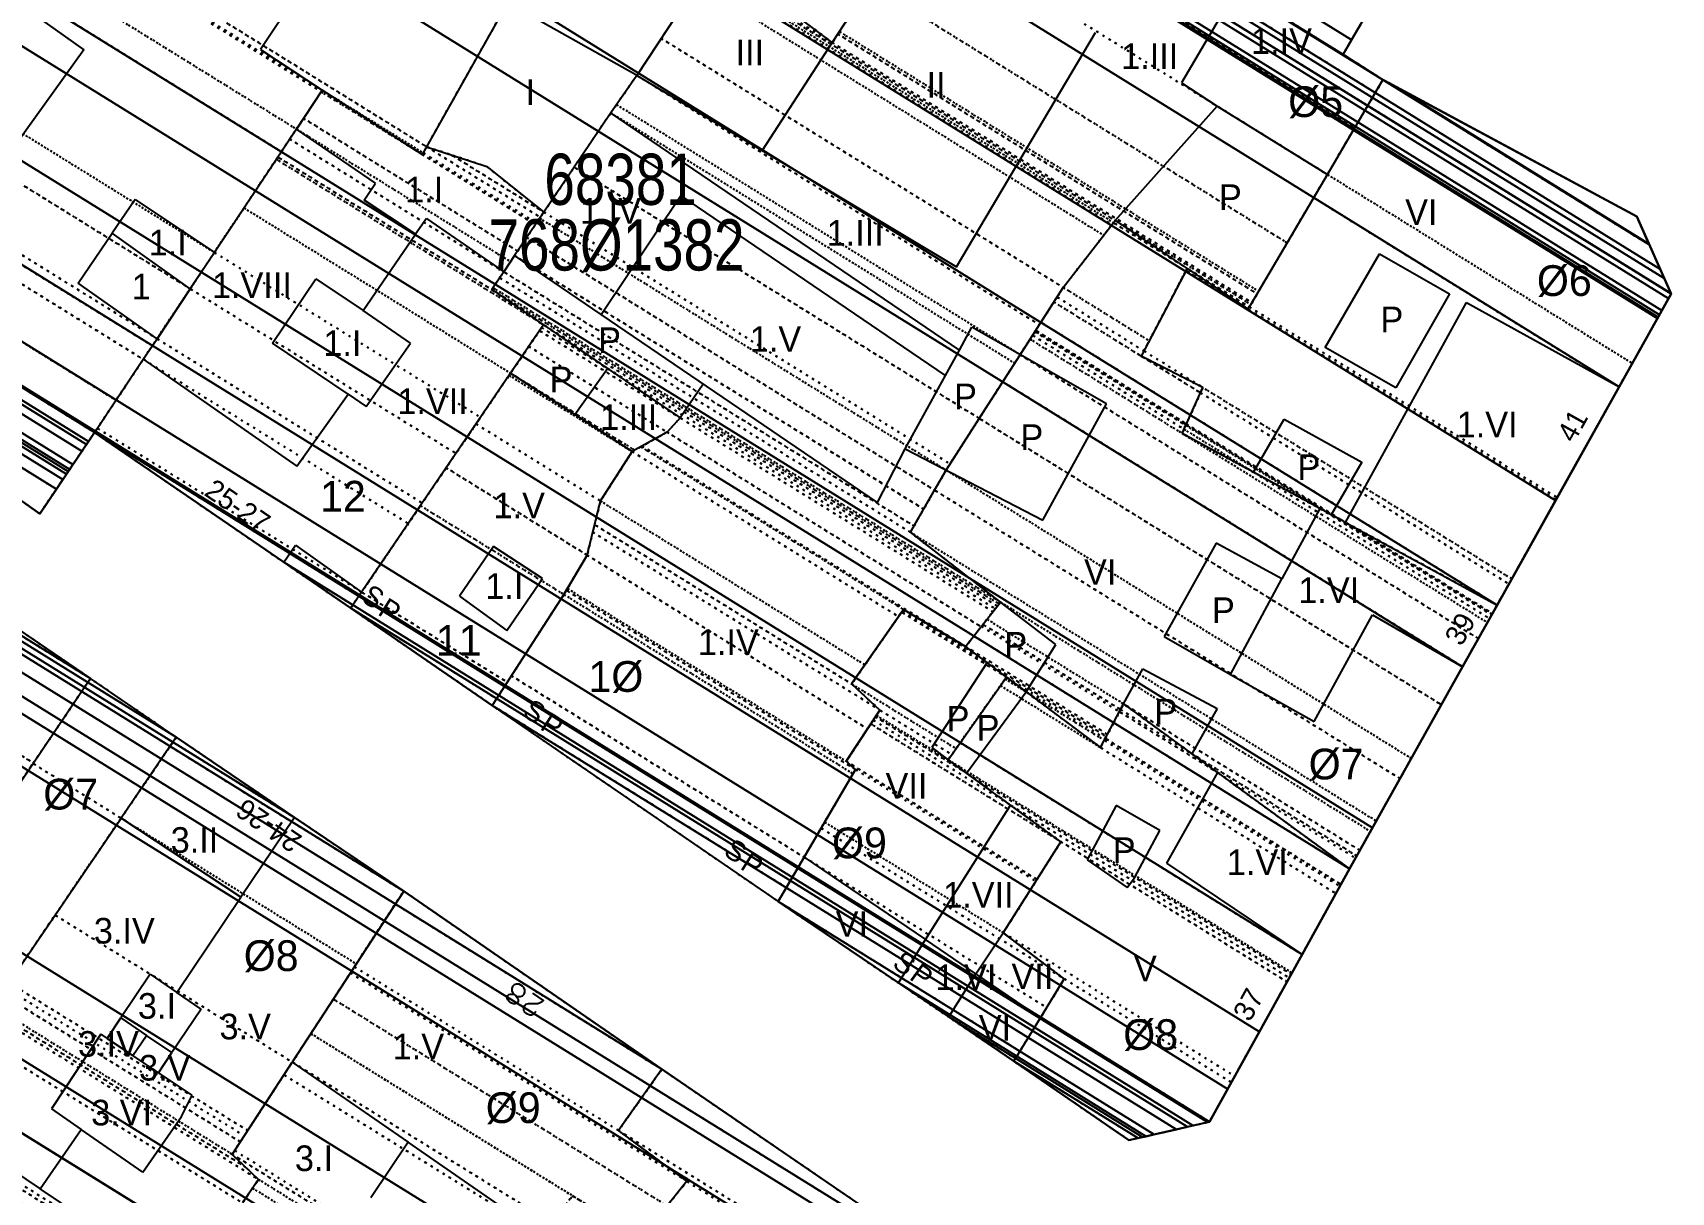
# Model space of a CAD drawing. Extents: x 676297 to 676945, y 613531 to 614154.
# Drawn here: x 676779.7 to 676859.6, y 613777.3 to 613833.9 of the extents above; entities that cross this region are included whole.
import ezdxf
from ezdxf.enums import TextEntityAlignment as Align

# ---------------------------------------------------------------- set-up
doc = ezdxf.new("R2010")
doc.units = 0
doc.header["$MEASUREMENT"] = 0
doc.linetypes.add('DOT', pattern=[0.25, 0, -0.25])
doc.layers.get('0').update_dxf_attribs({"linetype": 'CONTINUOUS'})
for name, color, linetype in [('10', 7, 'CONTINUOUS'), ('11', 7, 'CONTINUOUS'), ('12', 7, 'CONTINUOUS'), ('13', 7, 'CONTINUOUS'), ('22', 7, 'CONTINUOUS'), ('25', 7, 'CONTINUOUS'), ('26', 7, 'CONTINUOUS'), ('27', 7, 'CONTINUOUS'), ('62', 7, 'CONTINUOUS')]:
    doc.layers.add(name, color=color, linetype=linetype)
doc.styles.get("Standard").update_dxf_attribs({"font": 'txt', "height": 0.2})

msp = doc.modelspace()

# ---------------------------------------------------------------- linework, layer by layer
at = {"color": 7, "linetype": 'CONTINUOUS'}
for p, q in [((676857.944, 613824.9), (676845.56, 613831.58)), ((676857.944, 613824.9), (676845.56, 613831.58)), ((676859.626, 613821.138), (676857.944, 613824.9)), ((676859.626, 613821.138), (676857.944, 613824.9)), ((676760.732, 613824.069), (676780.027, 613810.398)), ((676760.732, 613824.069), (676780.027, 613810.398)), ((676857.081, 613816.584), (676859.626, 613821.138)), ((676857.081, 613816.584), (676859.626, 613821.138)), ((676851.131, 613805.941), (676857.081, 613816.584)), ((676851.131, 613805.941), (676857.081, 613816.584)), ((676780.027, 613810.398), (676782.706, 613814.362)), ((676780.027, 613810.398), (676782.706, 613814.362)), ((676782.706, 613814.362), (676791.938, 613808.026)), ((676782.706, 613814.362), (676791.938, 613808.026)), ((676791.938, 613808.026), (676795.2, 613805.788)), ((676791.938, 613808.026), (676795.2, 613805.788)), ((676795.2, 613805.788), (676802.109, 613801.041)), ((676795.2, 613805.788), (676802.109, 613801.041)), ((676849.449, 613802.931), (676851.131, 613805.941)), ((676849.449, 613802.931), (676851.131, 613805.941)), ((676843.933, 613793.064), (676849.449, 613802.931)), ((676843.933, 613793.064), (676849.449, 613802.931)), ((676841.618, 613788.879), (676843.933, 613793.064)), ((676841.618, 613788.879), (676843.933, 613793.064)), ((676816.049, 613791.477), (676821.92, 613787.497)), ((676816.049, 613791.477), (676821.92, 613787.497)), ((676837.101, 613780.716), (676841.618, 613788.879)), ((676837.101, 613780.716), (676841.618, 613788.879)), ((676821.92, 613787.497), (676824.375, 613785.833)), ((676821.92, 613787.497), (676824.375, 613785.833)), ((676824.375, 613785.833), (676827.554, 613783.678)), ((676824.375, 613785.833), (676827.554, 613783.678)), ((676827.554, 613783.678), (676833.171, 613779.815)), ((676827.554, 613783.678), (676833.171, 613779.815)), ((676833.171, 613779.815), (676837.101, 613780.716)), ((676833.171, 613779.815), (676837.101, 613780.716))]:
    msp.add_line(p, q, dxfattribs=at)
at = {"layer": '10', "color": 215, "linetype": 'CONTINUOUS'}
for p, q in [((676843.619, 613832.818), (676844.847, 613834.91)), ((676845.563, 613831.578), (676843.619, 613832.818)), ((676845.56, 613831.58), (676857.944, 613824.9)), ((676857.944, 613824.9), (676859.626, 613821.138)), ((676780.027, 613810.398), (676760.732, 613824.069)), ((676859.626, 613821.138), (676857.081, 613816.584)), ((676857.081, 613816.584), (676851.131, 613805.941)), ((676782.706, 613814.362), (676780.027, 613810.398)), ((676791.938, 613808.026), (676782.706, 613814.362)), ((676795.2, 613805.788), (676791.938, 613808.026)), ((676777.453, 613805.803), (676782.506, 613802.35)), ((676802.109, 613801.041), (676795.2, 613805.788)), ((676851.131, 613805.941), (676849.449, 613802.931)), ((676851.131, 613805.941), (676849.449, 613802.931)), ((676849.449, 613802.931), (676843.933, 613793.064)), ((676786.691, 613799.491), (676782.506, 613802.35)), ((676802.109, 613801.041), (676816.049, 613791.477)), ((676786.691, 613799.491), (676792.461, 613795.564)), ((676792.461, 613795.564), (676797.786, 613791.976)), ((676843.933, 613793.064), (676841.618, 613788.879)), ((676797.786, 613791.976), (676810.378, 613783.281)), ((676816.049, 613791.477), (676821.92, 613787.497)), ((676821.92, 613787.497), (676816.049, 613791.477)), ((676841.618, 613788.879), (676837.101, 613780.716)), ((676821.92, 613787.497), (676824.375, 613785.833)), ((676824.375, 613785.833), (676821.92, 613787.497)), ((676824.375, 613785.833), (676827.554, 613783.678)), ((676827.554, 613783.678), (676824.375, 613785.833)), ((676833.171, 613779.815), (676827.554, 613783.678)), ((676833.171, 613779.815), (676827.554, 613783.678)), ((676810.378, 613783.281), (676828.398, 613770.953)), ((676837.101, 613780.716), (676833.171, 613779.815))]:
    msp.add_line(p, q, dxfattribs=at)
at = {"layer": '11', "color": 215, "linetype": 'CONTINUOUS'}
for p, q in [((676812.117, 613836.278), (676809.161, 613831.796)), ((676818.698, 613833.392), (676814.289, 613836.717)), ((676820.542, 613836.232), (676818.698, 613833.392)), ((676802.853, 613835.328), (676798.905, 613828.309)), ((676809.161, 613831.796), (676807.887, 613829.966)), ((676842.849, 613826.961), (676845.56, 613831.58)), ((676793.813, 613831.068), (676792.553, 613829.173)), ((676798.695, 613827.936), (676793.813, 613831.068)), ((676807.887, 613829.966), (676804.622, 613825.119)), ((676792.553, 613829.173), (676788.551, 613823.153)), ((676798.905, 613828.309), (676798.695, 613827.936)), ((676798.905, 613828.309), (676801.839, 613827.343)), ((676801.839, 613827.343), (676804.622, 613825.119)), ((676838.989, 613820.386), (676842.849, 613826.961)), ((676804.622, 613825.119), (676803.197, 613822.997)), ((676829.962, 613821.441), (676832.502, 613824.715)), ((676832.502, 613824.715), (676836.008, 613822.376)), ((676788.551, 613823.153), (676787.37, 613821.376)), ((676803.198, 613822.996), (676802.667, 613822.206)), ((676802.667, 613822.206), (676802.084, 613821.337)), ((676836.008, 613822.376), (676833.769, 613818.092)), ((676836.008, 613822.376), (676838.989, 613820.386)), ((676787.37, 613821.376), (676785.752, 613818.943)), ((676802.084, 613821.337), (676804.607, 613819.618)), ((676827.859, 613818.16), (676829.962, 613821.441)), ((676804.607, 613819.618), (676803.001, 613817.257)), ((676804.607, 613819.618), (676807.729, 613817.491)), ((676785.082, 613817.935), (676785.752, 613818.943)), ((676782.706, 613814.362), (676785.082, 613817.935)), ((676825.866, 613815.052), (676827.859, 613818.16)), ((676836.782, 613816.557), (676833.769, 613818.092)), ((676803.001, 613817.257), (676795.736, 613806.577)), ((676807.729, 613817.491), (676811.28, 613815.072)), ((676835.762, 613814.321), (676836.782, 613816.557)), ((676811.28, 613815.072), (676810.635, 613814.38)), ((676824.248, 613812.528), (676825.866, 613815.052)), ((676810.635, 613814.38), (676808.934, 613813.429)), ((676839.25, 613812.42), (676835.762, 613814.321)), ((676807.388, 613811.02), (676808.934, 613813.429)), ((676823.686, 613811.549), (676824.248, 613812.528)), ((676842.479, 613810.659), (676839.25, 613812.42)), ((676822.504, 613809.492), (676823.686, 613811.549)), ((676806.734, 613808.377), (676807.388, 613811.02)), ((676843.042, 613810.352), (676842.479, 613810.659)), ((676843.739, 613809.972), (676843.042, 613810.352)), ((676843.739, 613809.972), (676851.131, 613805.941)), ((676826.897, 613806.088), (676822.504, 613809.492)), ((676805.602, 613806.453), (676806.734, 613808.377)), ((676806.734, 613808.377), (676805.602, 613806.453)), ((676795.736, 613806.577), (676795.2, 613805.788)), ((676805.602, 613806.453), (676802.109, 613801.041)), ((676825.203, 613803.915), (676826.897, 613806.088)), ((676822.168, 613805.725), (676819.641, 613802.088)), ((676819.641, 613802.088), (676822.168, 613805.725)), ((676825.203, 613803.915), (676822.168, 613805.725)), ((676822.168, 613805.725), (676825.203, 613803.915)), ((676826.246, 613803.133), (676825.203, 613803.915)), ((676826.246, 613803.133), (676825.203, 613803.915)), ((676827.195, 613802.422), (676826.246, 613803.133)), ((676782.506, 613802.35), (676774.086, 613789.909)), ((676819.641, 613802.088), (676821.019, 613800.815)), ((676821.019, 613800.815), (676819.641, 613802.088)), ((676824.348, 613798.389), (676827.195, 613802.422)), ((676824.348, 613798.389), (676827.195, 613802.422)), ((676828.156, 613801.701), (676827.195, 613802.422)), ((676827.195, 613802.422), (676828.156, 613801.701)), ((676828.156, 613801.701), (676831.78, 613798.983)), ((676831.78, 613798.983), (676832.91, 613801.111)), ((676832.91, 613801.111), (676836.242, 613798.678)), ((676821.019, 613800.815), (676819.379, 613798.312)), ((676819.379, 613798.312), (676821.019, 613800.815)), ((676786.691, 613799.491), (676784, 613795.538)), ((676836.242, 613798.678), (676837.494, 613797.764)), ((676819.832, 613797.912), (676817.318, 613793.636)), ((676817.318, 613793.636), (676819.832, 613797.912)), ((676819.379, 613798.312), (676819.832, 613797.912)), ((676819.832, 613797.912), (676819.379, 613798.312)), ((676825.239, 613797.741), (676824.348, 613798.389)), ((676825.239, 613797.741), (676824.348, 613798.389)), ((676837.494, 613797.764), (676843.933, 613793.064)), ((676827.396, 613796.173), (676825.239, 613797.741)), ((676827.396, 613796.173), (676825.239, 613797.741)), ((676829.85, 613794.389), (676827.396, 613796.173)), ((676829.85, 613794.389), (676827.396, 613796.173)), ((676778.163, 613786.965), (676784, 613795.538)), ((676827.036, 613789.944), (676829.85, 613794.389)), ((676827.036, 613789.944), (676829.85, 613794.389)), ((676817.318, 613793.636), (676816.049, 613791.477)), ((676816.049, 613791.477), (676817.318, 613793.636)), ((676797.786, 613791.976), (676792.353, 613783.63)), ((676830.017, 613787.693), (676827.036, 613789.944)), ((676830.017, 613787.693), (676827.036, 613789.944)), ((676828.852, 613785.794), (676830.017, 613787.693)), ((676828.852, 613785.794), (676830.017, 613787.693)), ((676827.554, 613783.678), (676828.852, 613785.794)), ((676827.554, 613783.678), (676828.852, 613785.794)), ((676789.422, 613779.128), (676792.353, 613783.63)), ((676810.378, 613783.281), (676808.267, 613780.293)), ((676811.596, 613777.811), (676808.267, 613780.293)), ((676790.702, 613777.903), (676789.422, 613779.128)), ((676790.702, 613777.903), (676789.923, 613776.756)), ((676811.596, 613777.811), (676810.638, 613776.613))]:
    msp.add_line(p, q, dxfattribs=at)
at = {"layer": '12', "color": 15, "linetype": 'CONTINUOUS'}
for p, q in [((676798.327, 613844.302), (676790.795, 613833.054)), ((676771.303, 613840.791), (676782.185, 613833.035)), ((676839.701, 613838.192), (676835.735, 613831.437)), ((676809.118, 613831.821), (676802.853, 613835.328)), ((676824.754, 613822.444), (676831.534, 613833.886)), ((676782.185, 613833.035), (676775.467, 613823.751)), ((676790.795, 613833.054), (676793.813, 613831.068)), ((676818.698, 613833.392), (676815.279, 613828.126)), ((676809.118, 613831.821), (676824.754, 613822.444)), ((676835.735, 613831.437), (676837.469, 613830.293)), ((676824.896, 613818.378), (676807.878, 613829.972)), ((676832.502, 613824.715), (676837.469, 613830.293)), ((676837.469, 613830.293), (676842.849, 613826.961)), ((676796.403, 613826.531), (676792.553, 613829.173)), ((676795.856, 613825.701), (676796.403, 613826.531)), ((676784.682, 613825.739), (676783.563, 613824.086)), ((676784.682, 613825.739), (676788.551, 613823.153)), ((676807.413, 613820.125), (676811.312, 613825.938)), ((676824.22, 613817.144), (676811.312, 613825.938)), ((676798.366, 613824.04), (676795.856, 613825.701)), ((676798.893, 613824.808), (676798.366, 613824.04)), ((676798.893, 613824.808), (676802.667, 613822.206)), ((676781.913, 613821.647), (676783.563, 613824.086)), ((676787.37, 613821.376), (676783.563, 613824.086)), ((676795.806, 613820.312), (676798.366, 613824.04)), ((676807.413, 613820.125), (676803.197, 613822.997)), ((676842.74, 613818.518), (676845.4, 613823.082)), ((676845.4, 613823.082), (676848.809, 613821.128)), ((676791.39, 613818.722), (676793.505, 613821.86)), ((676793.505, 613821.86), (676795.806, 613820.312)), ((676785.752, 613818.943), (676781.913, 613821.647)), ((676848.809, 613821.128), (676846.195, 613816.538)), ((676798.125, 613818.721), (676795.806, 613820.312)), ((676843.739, 613809.972), (676849.641, 613820.714)), ((676849.641, 613820.714), (676857.081, 613816.584)), ((676820.895, 613810.94), (676807.413, 613820.125)), ((676824.896, 613818.378), (676825.51, 613819.498)), ((676832.072, 613815.758), (676825.51, 613819.498)), ((676795.073, 613816.236), (676791.39, 613818.722)), ((676795.948, 613815.637), (676798.125, 613818.721)), ((676785.082, 613817.935), (676792.58, 613812.718)), ((676824.22, 613817.144), (676824.896, 613818.378)), ((676846.195, 613816.538), (676842.74, 613818.518)), ((676803.001, 613817.257), (676806.128, 613815.239)), ((676806.128, 613815.239), (676807.729, 613817.491)), ((676822.256, 613813.561), (676824.22, 613817.144)), ((676792.58, 613812.718), (676795.073, 613816.236)), ((676795.073, 613816.236), (676795.948, 613815.637)), ((676812.405, 613816.724), (676811.28, 613815.072)), ((676828.961, 613810.081), (676832.072, 613815.758)), ((676808.934, 613813.429), (676806.128, 613815.239)), ((676839.25, 613812.42), (676840.742, 613815.01)), ((676840.742, 613815.01), (676844.525, 613812.911)), ((676820.895, 613810.94), (676822.256, 613813.561)), ((676822.256, 613813.561), (676828.961, 613810.081)), ((676844.525, 613812.911), (676843.042, 613810.352)), ((676842.479, 613810.659), (676840.633, 613807.219)), ((676837.425, 613808.967), (676834.883, 613804.398)), ((676840.633, 613807.219), (676837.425, 613808.967)), ((676791.938, 613808.026), (676792.514, 613808.856)), ((676792.514, 613808.856), (676795.736, 613806.577)), ((676802.163, 613808.798), (676800.502, 613806.38)), ((676804.566, 613807.243), (676802.163, 613808.798)), ((676802.813, 613804.702), (676804.566, 613807.243)), ((676838.124, 613802.546), (676840.633, 613807.219)), ((676800.502, 613806.38), (676802.813, 613804.702)), ((676829.602, 613804.019), (676826.897, 613806.088)), ((676842.213, 613800.253), (676845.056, 613805.458)), ((676845.056, 613805.458), (676849.449, 613802.931)), ((676834.883, 613804.398), (676838.124, 613802.546)), ((676828.156, 613801.701), (676829.602, 613804.019)), ((676826.246, 613803.133), (676823.561, 613798.981)), ((676832.91, 613801.111), (676833.854, 613802.831)), ((676833.854, 613802.831), (676837.48, 613800.894)), ((676838.124, 613802.546), (676842.213, 613800.253)), ((676825.239, 613797.741), (676828.156, 613801.701)), ((676837.48, 613800.894), (676836.242, 613798.678)), ((676823.561, 613798.981), (676824.348, 613798.389)), ((676837.494, 613797.764), (676835.007, 613793.346)), ((676823.236, 613789.612), (676827.396, 613796.173)), ((676789.845, 613791.677), (676784, 613795.538)), ((676792.461, 613795.564), (676789.845, 613791.677)), ((676832.551, 613796.148), (676831.126, 613793.502)), ((676834.681, 613794.936), (676832.551, 613796.148)), ((676833.448, 613792.625), (676834.681, 613794.936)), ((676817.318, 613793.636), (676823.236, 613789.612)), ((676831.126, 613793.502), (676833.076, 613792.159)), ((676835.007, 613793.346), (676841.618, 613788.879)), ((676833.076, 613792.159), (676833.448, 613792.625)), ((676786.72, 613787.033), (676789.845, 613791.677)), ((676825.707, 613787.932), (676827.036, 613789.944)), ((676821.92, 613787.497), (676823.236, 613789.612)), ((676825.707, 613787.932), (676823.236, 613789.612)), ((676785.423, 613787.925), (676783.99, 613785.788)), ((676785.423, 613787.925), (676786.72, 613787.033)), ((676824.375, 613785.833), (676825.707, 613787.932)), ((676828.852, 613785.794), (676825.707, 613787.932)), ((676787.912, 613786.214), (676786.72, 613787.033)), ((676783.318, 613784.786), (676783.99, 613785.788)), ((676783.99, 613785.788), (676785.244, 613784.934)), ((676787.912, 613786.214), (676786.482, 613784.092)), ((676783.013, 613784.99), (676780.602, 613781.342)), ((676783.013, 613784.99), (676783.318, 613784.786)), ((676783.318, 613784.786), (676784.568, 613783.95)), ((676784.568, 613783.95), (676785.244, 613784.934)), ((676786.482, 613784.092), (676785.244, 613784.934)), ((676785.821, 613783.112), (676784.568, 613783.95)), ((676785.821, 613783.112), (676786.482, 613784.092)), ((676792.353, 613783.63), (676798, 613779.726)), ((676787.467, 613782.01), (676785.821, 613783.112)), ((676786.942, 613780.97), (676787.467, 613782.01)), ((676774.323, 613781.281), (676780.048, 613777.446)), ((676780.602, 613781.342), (676782.053, 613780.339)), ((676785.06, 613778.261), (676786.942, 613780.97)), ((676780.048, 613777.446), (676782.053, 613780.339)), ((676785.06, 613778.261), (676782.053, 613780.339)), ((676798, 613779.726), (676796.178, 613777)), ((676804.628, 613775.144), (676798, 613779.726)), ((676787.156, 613772.683), (676780.048, 613777.446))]:
    msp.add_line(p, q, dxfattribs=at)
at = {"layer": '22', "color": 7, "linetype": 'CONTINUOUS'}
for points in [[(676803.261, 613786.871), (676803.341, 613786.835), (676803.468, 613786.825), (676803.579, 613786.863), (676803.661, 613786.94), (676803.704, 613787.045), (676803.699, 613787.163), (676803.643, 613787.277), (676803.581, 613787.339), (676803.503, 613787.392), (676803.422, 613787.428), (676803.296, 613787.438), (676803.184, 613787.4), (676803.102, 613787.323), (676803.059, 613787.219), (676803.065, 613787.101), (676803.12, 613786.986), (676803.183, 613786.924), (676803.261, 613786.871), (676803.312, 613786.807), (676803.355, 613786.73), (676803.372, 613786.671), (676803.378, 613786.61), (676803.349, 613786.553), (676803.287, 613786.491), (676803.227, 613786.474), (676803.142, 613786.475), (676803.046, 613786.502), (676802.984, 613786.536), (676802.93, 613786.582), (676802.863, 613786.666), (676802.838, 613786.741), (676802.832, 613786.802), (676802.868, 613786.882), (676802.91, 613786.93), (676802.98, 613786.949), (676803.041, 613786.954), (676803.111, 613786.945), (676803.183, 613786.924)], [(676804.238, 613786.097), (676804.203, 613786.045), (676804.141, 613785.982), (676804.09, 613785.95), (676804.018, 613785.914), (676803.944, 613785.917), (676803.789, 613785.985), (676803.671, 613786.104), (676803.641, 613786.172), (676803.642, 613786.257), (676803.654, 613786.316), (676803.69, 613786.396), (676803.74, 613786.457), (676803.815, 613786.482), (676803.883, 613786.484), (676804.217, 613786.484), (676804.328, 613786.493), (676804.451, 613786.533), (676804.544, 613786.585), (676804.614, 613786.632), (676804.094, 613786.988)]]:
    msp.add_lwpolyline(points, dxfattribs=at)

# ---------------------------------------------------------------- texts
at = {"layer": '13', "color": 15, "linetype": 'CONTINUOUS'}
for s, p in [('1.IV', (676840.612, 613833.47)), ('III', (676814.672, 613832.913)), ('1.III', (676834.185, 613832.729)), ('I', (676803.965, 613830.976)), ('II', (676823.761, 613831.337)), ('1.I', (676798.788, 613826.219)), ('1.IV', (676807.877, 613825.183)), ('P', (676838.117, 613825.85)), ('VI', (676847.434, 613825.122)), ('1.I', (676786.273, 613823.632)), ('1.III', (676819.812, 613824.103)), ('1 ', (676785.209, 613821.485)), ('1.VIII', (676790.381, 613821.548)), ('P', (676845.998, 613819.881)), ('1.I', (676794.797, 613818.725)), ('P', (676807.829, 613818.867)), ('1.V', (676815.925, 613818.927)), ('P', (676805.464, 613816.952)), ('1.VII', (676799.195, 613815.891)), ('P', (676825.197, 613816.123)), ('1.III', (676808.766, 613815.113)), ('1.VI', (676850.645, 613814.748)), ('P', (676828.434, 613814.136)), ('P', (676841.945, 613812.672)), ('1.V', (676803.424, 613810.803)), ('VI', (676831.768, 613807.554)), ('1.I', (676802.694, 613806.868)), ('1.VI', (676842.918, 613806.664)), ('P', (676837.779, 613805.689)), ('1.IV', (676813.626, 613804.129)), ('P', (676827.645, 613804)), ('P', (676824.83, 613800.395)), ('P', (676834.964, 613800.733)), ('P', (676826.294, 613799.945)), ('VII', (676822.316, 613797.121)), ('3.II', (676787.581, 613794.473)), ('P', (676832.937, 613793.975)), ('1.VI', (676839.432, 613793.388)), ('1.VII', (676825.825, 613791.793)), ('3.IV', (676784.157, 613790.044)), ('VI', (676819.651, 613790.372)), ('1.VI', (676825.217, 613787.77)), ('VII', (676828.459, 613787.817)), ('V', (676833.969, 613788.201)), ('3.I', (676785.75, 613786.373)), ('3.V', (676790.055, 613785.366)), ('VI', (676826.632, 613785.298)), ('3.IV', (676783.386, 613784.518)), ('1.V', (676798.505, 613784.392)), ('3.V', (676786.13, 613783.355)), ('3.VI', (676784.026, 613781.165)), ('3.I', (676793.409, 613778.937))]:
    msp.add_text(s, height=1.25, dxfattribs=at).set_placement(p, align=Align.MIDDLE)
at = {"layer": '22', "color": 7, "linetype": 'CONTINUOUS'}
for s, rotation, p in [('41', 60.86597, (676855.242, 613814.459)), ('25-27', 325.54112, (676789.407, 613810.368)), ('39', 60.86597, (676849.759, 613804.533)), ('24-26', 145.7133, (676791.48, 613795.587)), ('37', 60.86597, (676839.431, 613786.198))]:
    msp.add_text(s, height=1, rotation=rotation, dxfattribs=at).set_placement(p, align=Align.CENTER)
for s, rotation, p in [('S', 327.49208, (676796.304, 613806.345)), ('P', 327.49208, (676797.114, 613805.683)), ('S', 327.49208, (676804.169, 613800.749)), ('P', 327.49208, (676805.032, 613800.087)), ('S', 327.49208, (676813.986, 613793.939)), ('P', 327.49208, (676814.795, 613793.276)), ('S', 323.9907, (676822.224, 613788.457)), ('P', 323.9907, (676823.06, 613787.85))]:
    msp.add_text(s, height=1, rotation=rotation, dxfattribs=at).set_placement(p, align=Align.MIDDLE)
at = {"layer": '25', "color": 215, "linetype": 'CONTINUOUS', "width": 0.8}
msp.add_text('68381', height=2.5, dxfattribs=at).set_placement((676808.366, 613826.723), align=Align.MIDDLE)
at = {"layer": '26', "color": 215, "linetype": 'CONTINUOUS'}
msp.add_text('O', height=0.1, dxfattribs=at).set_placement((676808.962, 613825.123), align=Align.MIDDLE)
at = {"layer": '26', "color": 215, "linetype": 'CONTINUOUS', "width": 0.8}
msp.add_text('768%%c1382', height=2.5, dxfattribs=at).set_placement((676808.169, 613823.523), align=Align.MIDDLE)
at = {"layer": '27', "color": 215, "linetype": 'CONTINUOUS'}
for s, p in [('%%c5', (676842.277, 613830.512)), ('%%c6', (676854.411, 613821.78)), ('12', (676794.821, 613811.263)), ('11', (676800.471, 613804.215)), ('1%%c', (676808.141, 613802.456)), ('%%c7', (676843.277, 613798.182)), ('%%c7', (676781.542, 613796.712)), ('%%c9', (676820.023, 613794.333)), ('%%c8', (676791.322, 613788.829)), ('%%c8', (676834.229, 613784.974)), ('%%c9', (676803.13, 613781.407))]:
    msp.add_text(s, height=1.5, dxfattribs=at).set_placement(p, align=Align.MIDDLE)

# ---------------------------------------------------------------- meshes
at = {"color": 7, "linetype": 'DOT'}
mesh = msp.add_polyface(dxfattribs=at)
corners = [(676780.027, 613810.398), (676780.84, 613811.602), (676760.732, 613824.069), (676782.706, 613814.362), (676762.565, 613826.85), (676783.754, 613815.939), (676763.607, 613828.43), (676785.082, 613817.935), (676764.874, 613830.464), (676785.521, 613818.596), (676765.293, 613831.137), (676785.752, 613818.943), (676765.513, 613831.491), (676787.37, 613821.376), (676767.057, 613833.97), (676787.37, 613821.376), (676768.184, 613835.781), (676788.551, 613823.153), (676771.303, 613840.791), (676791.82, 613828.07), (676772.033, 613841.896), (676792.553, 613829.173), (676773.238, 613843.72), (676798.695, 613827.936), (676793.764, 613830.994), (676773.287, 613843.794), (676798.739, 613828.014), (676793.813, 613831.068), (676773.474, 613844.077), (676798.905, 613828.309), (676777.627, 613850.363), (676799.618, 613836.728), (676802.6, 613834.879), (676777.91, 613850.793), (676799.921, 613837.146), (676802.853, 613835.328), (676780.355, 613854.493), (676800.659, 613841.905), (676802.53, 613840.745), (676780.461, 613854.653), (676800.757, 613842.069), (676802.642, 613840.9), (676780.709, 613855.029), (676800.989, 613842.456), (676780.801, 613855.168), (676798.327, 613844.302), (676781.385, 613856.052)]
mesh.append_faces([[corners[k] for k in face] for face in [(0, 0, 1, 2), (2, 1, 3, 4), (4, 3, 5, 6), (6, 5, 7, 8), (8, 7, 9, 10), (10, 9, 11, 12), (12, 11, 13, 14), (14, 15, 17, 16), (16, 17, 19, 18), (18, 19, 21, 20), (20, 21, 24, 22), (22, 24, 27, 25), (23, 23, 26, 27), (25, 26, 29, 28), (28, 29, 32, 30), (30, 31, 34, 33), (31, 32, 35, 35), (33, 34, 38, 36), (36, 37, 40, 39), (37, 38, 41, 41), (39, 40, 43, 42), (42, 43, 45, 44), (44, 45, 46, 46)]], dxfattribs={"vtx0": -1, "vtx2": -1, "color": 7})
mesh = msp.add_polyface(dxfattribs=at)
corners = [(676816.049, 613791.477), (676802.109, 613801.041), (676816.446, 613792.152), (676803.042, 613802.487), (676817.318, 613793.636), (676805.602, 613806.453), (676819.711, 613797.706), (676805.723, 613806.659), (676819.832, 613797.912), (676805.775, 613806.747), (676819.379, 613798.312), (676806.734, 613808.377), (676820.416, 613799.894), (676807.012, 613809.5), (676821.019, 613800.815), (676807.102, 613809.863), (676819.641, 613802.088), (676807.388, 613811.02), (676820.289, 613803.021), (676808.934, 613813.429), (676821.925, 613805.375), (676809.359, 613813.667), (676822.168, 613805.725), (676809.42, 613813.701), (676825.203, 613803.915), (676810.635, 613814.38), (676825.956, 613804.881), (676811.28, 613815.072), (676826.53, 613805.617), (676807.729, 613817.491), (676826.644, 613805.764), (676804.607, 613819.618), (676826.745, 613805.893), (676802.084, 613821.337), (676826.826, 613805.997), (676802.148, 613821.432), (676826.897, 613806.088), (676802.47, 613821.913), (676822.504, 613809.492), (676802.667, 613822.206), (676822.68, 613809.798), (676803.198, 613822.996), (676823.154, 613810.623), (676803.197, 613822.997), (676823.154, 613810.623), (676803.792, 613823.883), (676823.686, 613811.549), (676804.422, 613824.821), (676824.248, 613812.528), (676804.622, 613825.119), (676824.442, 613812.831), (676806.097, 613827.309), (676825.866, 613815.052), (676807.887, 613829.966), (676827.594, 613817.747), (676808.167, 613830.369), (676827.859, 613818.16), (676809.161, 613831.796), (676828.796, 613819.622), (676810.351, 613833.6), (676829.962, 613821.441), (676812.117, 613836.278), (676831.938, 613823.989), (676812.482, 613836.82), (676832.341, 613824.508), (676838.989, 613820.386), (676812.55, 613836.92), (676832.415, 613824.603), (676836.008, 613822.376), (676839.05, 613820.49), (676812.628, 613837.037), (676832.502, 613824.715), (676839.121, 613820.611), (676818.698, 613833.392), (676812.684, 613837.12), (676839.172, 613820.698), (676818.972, 613833.814), (676814.289, 613836.717), (676812.965, 613837.538), (676839.427, 613821.132), (676819.049, 613833.933), (676813.045, 613837.656), (676839.499, 613821.254), (676820.542, 613836.232), (676840.887, 613823.618), (676822.653, 613839.483), (676842.849, 613826.961), (676824.109, 613841.725), (676844.202, 613829.267), (676825.173, 613843.363), (676845.191, 613830.952), (676825.622, 613843.941), (676845.56, 613831.58), (676845.563, 613831.578), (676825.622, 613843.942), (676845.56, 613831.58), (676845.555, 613831.583), (676825.64, 613843.965), (676843.619, 613832.818), (676844.844, 613834.905), (676827.132, 613845.886), (676844.844, 613834.905), (676844.844, 613834.905), (676844.479, 613835.138), (676827.136, 613845.891), (676844.847, 613834.91), (676839.7, 613838.191), (676827.183, 613845.952), (676835.612, 613840.769), (676827.206, 613845.981), (676827.253, 613846.042)]
mesh.append_faces([[corners[k] for k in face] for face in [(0, 0, 2, 1), (1, 2, 4, 3), (3, 4, 6, 5), (5, 6, 8, 7), (7, 8, 10, 9), (9, 10, 12, 11), (11, 12, 14, 13), (13, 14, 16, 15), (15, 16, 18, 17), (17, 18, 20, 19), (19, 20, 22, 21), (21, 22, 24, 23), (23, 24, 26, 25), (25, 26, 28, 27), (27, 28, 30, 29), (29, 30, 32, 31), (31, 32, 34, 33), (33, 34, 36, 35), (35, 36, 38, 37), (37, 38, 40, 39), (39, 40, 42, 41), (41, 42, 44, 43), (43, 44, 46, 45), (45, 46, 48, 47), (47, 48, 50, 49), (49, 50, 52, 51), (51, 52, 54, 53), (53, 54, 56, 55), (55, 56, 58, 57), (57, 58, 60, 59), (59, 60, 62, 61), (61, 62, 64, 63), (63, 64, 67, 66), (65, 65, 69, 68), (66, 67, 71, 70), (68, 69, 72, 71), (70, 72, 75, 74), (74, 73, 77, 78), (73, 75, 79, 76), (78, 77, 81, 81), (76, 79, 82, 80), (80, 82, 84, 83), (83, 84, 86, 85), (85, 86, 88, 87), (87, 88, 90, 89), (89, 90, 92, 91), (91, 92, 96, 94), (93, 93, 95, 95), (94, 96, 98, 97), (97, 98, 101, 100), (100, 99, 103, 104), (102, 101, 105, 105), (104, 103, 106, 107), (107, 106, 108, 109), (109, 108, 110, 110)]], dxfattribs={"vtx0": -1, "vtx2": -1, "color": 7})
mesh = msp.add_polyface(dxfattribs=at)
corners = [(676835.762, 613814.321), (676839.25, 613812.42), (676835.855, 613814.525), (676842.479, 613810.659), (676835.941, 613814.713), (676843.042, 613810.352), (676835.956, 613814.746), (676843.739, 613809.972), (676835.974, 613814.786), (676851.131, 613805.941), (676836.171, 613815.217), (676851.707, 613806.971), (676836.664, 613816.297), (676833.769, 613818.092), (676851.845, 613807.218), (676836.782, 613816.557), (676833.9, 613818.344), (676854.003, 613811.077), (676835.952, 613822.269), (676838.989, 613820.386), (676854.061, 613811.183), (676836.008, 613822.376), (676839.05, 613820.49), (676857.081, 613816.584), (676842.181, 613825.822), (676857.726, 613817.737), (676842.849, 613826.961), (676859.626, 613821.138), (676844.819, 613830.318), (676858.561, 613823.519), (676845.56, 613831.58), (676857.944, 613824.9), (676857.944, 613824.9)]
mesh.append_faces([[corners[k] for k in face] for face in [(0, 0, 1, 2), (2, 1, 3, 4), (4, 3, 5, 6), (6, 5, 7, 8), (8, 7, 9, 10), (10, 9, 11, 12), (13, 13, 15, 16), (12, 11, 14, 15), (16, 14, 17, 18), (18, 19, 21, 21), (19, 17, 20, 22), (22, 20, 23, 24), (24, 23, 25, 26), (26, 25, 27, 28), (28, 27, 29, 30), (30, 29, 32, 31)]], dxfattribs={"vtx0": -1, "vtx2": -1, "color": 7})
mesh = msp.add_polyface(dxfattribs=at)
corners = [(676795.2, 613805.788), (676795.303, 613805.94), (676791.938, 613808.026), (676795.596, 613806.37), (676782.706, 613814.362), (676795.736, 613806.577), (676782.844, 613814.57), (676798.01, 613809.92), (676785.082, 613817.935), (676798.691, 613810.921), (676785.752, 613818.943), (676800.335, 613813.338), (676787.37, 613821.376), (676801.535, 613815.103), (676788.551, 613823.153), (676803.001, 613817.257), (676789.993, 613825.322), (676803.001, 613817.257), (676791.573, 613827.699), (676804.607, 613819.618), (676791.646, 613827.809), (676802.084, 613821.337), (676792.225, 613828.68), (676802.667, 613822.206), (676792.553, 613829.173), (676802.997, 613822.698), (676792.901, 613829.697), (676803.347, 613823.22), (676793.764, 613830.994), (676798.695, 613827.936), (676804.215, 613824.513), (676793.813, 613831.068), (676798.739, 613828.014), (676804.265, 613824.588), (676798.905, 613828.309), (676804.454, 613824.869), (676800.124, 613827.908), (676804.622, 613825.119), (676801.839, 613827.343)]
mesh.append_faces([[corners[k] for k in face] for face in [(0, 0, 1, 2), (2, 1, 3, 4), (4, 3, 5, 6), (6, 5, 7, 8), (8, 7, 9, 10), (10, 9, 11, 12), (12, 11, 13, 14), (14, 13, 15, 16), (16, 17, 19, 18), (18, 19, 21, 20), (20, 21, 23, 22), (22, 23, 25, 24), (24, 25, 27, 26), (26, 27, 30, 28), (28, 29, 31, 31), (29, 30, 33, 32), (32, 33, 35, 34), (34, 35, 37, 36), (36, 37, 38, 38)]], dxfattribs={"vtx0": -1, "vtx2": -1, "color": 7})
mesh = msp.add_polyface(dxfattribs=at)
corners = [(676831.78, 613798.983), (676831.968, 613799.337), (676828.156, 613801.701), (676832.018, 613799.432), (676827.195, 613802.422), (676832.067, 613799.524), (676826.246, 613803.133), (676832.121, 613799.626), (676825.203, 613803.915), (676843.933, 613793.064), (676832.426, 613800.199), (676825.603, 613804.429), (676844.227, 613793.59), (676837.494, 613797.764), (676832.708, 613800.731), (676825.975, 613804.906), (676844.284, 613793.692), (676836.242, 613798.678), (676832.763, 613800.835), (676826.048, 613804.999), (676844.436, 613793.965), (676832.91, 613801.111), (676826.241, 613805.246), (676844.955, 613794.892), (676826.897, 613806.088), (676845.237, 613795.397), (676822.504, 613809.492), (676846.396, 613797.469), (676823.686, 613811.549), (676846.947, 613798.455), (676824.248, 613812.528), (676848.411, 613801.074), (676825.866, 613815.052), (676849.449, 613802.931), (676827.013, 613816.841), (676849.449, 613802.931), (676827.859, 613818.16), (676850.214, 613804.3), (676828.346, 613818.919), (676835.762, 613814.321), (676850.654, 613805.088), (676828.466, 613819.106), (676835.855, 613814.525), (676839.25, 613812.42), (676850.763, 613805.282), (676828.576, 613819.279), (676835.941, 613814.713), (676842.479, 613810.659), (676850.863, 613805.461), (676828.595, 613819.309), (676835.956, 613814.746), (676843.042, 613810.352), (676850.88, 613805.492), (676828.619, 613819.346), (676835.974, 613814.786), (676843.739, 613809.972), (676850.902, 613805.531), (676828.873, 613819.741), (676836.171, 613815.217), (676851.131, 613805.941), (676829.509, 613820.734), (676833.769, 613818.092), (676836.664, 613816.297), (676829.661, 613820.972), (676833.9, 613818.344), (676836.782, 613816.557), (676829.962, 613821.441), (676834.159, 613818.839), (676832.415, 613824.603), (676836.008, 613822.376), (676832.502, 613824.715)]
mesh.append_faces([[corners[k] for k in face] for face in [(0, 0, 1, 2), (2, 1, 3, 4), (4, 3, 5, 6), (6, 5, 7, 8), (8, 7, 10, 11), (11, 10, 14, 15), (9, 9, 12, 13), (15, 14, 18, 19), (13, 12, 16, 17), (19, 18, 21, 22), (17, 16, 20, 21), (22, 20, 23, 24), (24, 23, 25, 26), (26, 25, 27, 28), (28, 27, 29, 30), (30, 29, 31, 32), (32, 31, 33, 34), (34, 35, 37, 36), (36, 37, 40, 38), (38, 39, 42, 41), (39, 40, 44, 43), (41, 42, 46, 45), (43, 44, 48, 47), (45, 46, 50, 49), (47, 48, 52, 51), (49, 50, 54, 53), (51, 52, 56, 55), (53, 54, 58, 57), (55, 56, 59, 59), (57, 58, 62, 60), (60, 61, 64, 63), (61, 62, 65, 65), (63, 64, 67, 66), (66, 67, 69, 68), (68, 69, 70, 70)]], dxfattribs={"vtx0": -1, "vtx2": -1, "color": 7})
mesh = msp.add_polyface(dxfattribs=at)
corners = [(676802.109, 613801.041), (676795.2, 613805.788), (676802.323, 613801.372), (676795.2, 613805.788), (676802.839, 613802.173), (676795.736, 613806.577), (676805.602, 613806.453), (676798.603, 613810.792), (676806.734, 613808.377), (676799.86, 613812.639), (676807.388, 613811.02), (676801.318, 613814.783), (676808.934, 613813.429), (676802.929, 613817.152), (676809.061, 613813.5), (676803.001, 613817.257), (676810.635, 613814.38), (676803.889, 613818.563), (676811.28, 613815.072), (676804.411, 613819.331), (676807.729, 613817.491), (676804.515, 613819.483), (676804.607, 613819.618)]
mesh.append_faces([[corners[k] for k in face] for face in [(0, 0, 2, 1), (3, 2, 4, 5), (5, 4, 6, 7), (7, 6, 8, 9), (9, 8, 10, 11), (11, 10, 12, 13), (13, 12, 14, 15), (15, 14, 16, 17), (17, 16, 18, 19), (19, 18, 20, 21), (21, 20, 22, 22)]], dxfattribs={"vtx0": -1, "vtx2": -1, "color": 7})
mesh = msp.add_polyface(dxfattribs=at)
corners = [(676774.086, 613789.909), (676774.256, 613790.16), (676770.598, 613792.428), (676774.352, 613790.302), (676768.64, 613793.843), (676779.717, 613798.229), (676774.332, 613801.568), (676782.506, 613802.35), (676777.291, 613805.583), (676782.506, 613802.35), (676777.453, 613805.803)]
mesh.append_faces([[corners[k] for k in face] for face in [(0, 0, 1, 2), (2, 1, 3, 4), (4, 3, 5, 6), (6, 5, 7, 8), (8, 9, 10, 10)]], dxfattribs={"vtx0": -1, "vtx2": -1, "color": 7})
mesh = msp.add_polyface(dxfattribs=at)
corners = [(676827.554, 613783.678), (676824.375, 613785.833), (676827.636, 613783.811), (676821.92, 613787.497), (676827.699, 613783.914), (676816.049, 613791.477), (676827.85, 613784.16), (676817.02, 613793.13), (676828.852, 613785.794), (676817.318, 613793.636), (676829.159, 613786.294), (676818.15, 613795.051), (676830.017, 613787.693), (676818.323, 613795.346), (676827.036, 613789.944), (676819.832, 613797.912), (676828.628, 613792.459), (676819.832, 613797.912), (676828.682, 613792.544), (676819.379, 613798.312), (676829.85, 613794.389), (676820.576, 613800.139), (676827.396, 613796.173), (676820.698, 613800.326), (676825.239, 613797.741), (676820.806, 613800.49), (676824.348, 613798.389), (676820.85, 613800.558), (676824.526, 613798.641), (676821.019, 613800.815), (676824.731, 613798.932), (676819.641, 613802.088), (676827.195, 613802.422), (676822.078, 613805.595), (676826.246, 613803.133), (676822.137, 613805.681), (676825.756, 613803.501), (676822.168, 613805.725), (676825.203, 613803.915)]
mesh.append_faces([[corners[k] for k in face] for face in [(0, 0, 2, 1), (1, 2, 4, 3), (3, 4, 6, 5), (5, 6, 8, 7), (7, 8, 10, 9), (9, 10, 12, 11), (11, 12, 14, 13), (13, 14, 16, 15), (17, 16, 18, 19), (19, 18, 20, 21), (21, 20, 22, 23), (23, 22, 24, 25), (25, 24, 26, 27), (27, 26, 28, 29), (29, 28, 30, 31), (31, 30, 32, 33), (33, 32, 34, 35), (35, 34, 36, 37), (37, 36, 38, 38)]], dxfattribs={"vtx0": -1, "vtx2": -1, "color": 7})
mesh = msp.add_polyface(dxfattribs=at)
corners = [(676778.163, 613786.965), (676778.362, 613787.258), (676774.086, 613789.909), (676784, 613795.538), (676779.7, 613798.204), (676786.691, 613799.491), (676782.38, 613802.164), (676786.691, 613799.491), (676782.506, 613802.35)]
mesh.append_faces([[corners[k] for k in face] for face in [(0, 0, 1, 2), (2, 1, 3, 4), (4, 3, 5, 6), (6, 7, 8, 8)]], dxfattribs={"vtx0": -1, "vtx2": -1, "color": 7})
mesh = msp.add_polyface(dxfattribs=at)
corners = [(676833.171, 613779.815), (676833.619, 613779.918), (676827.554, 613783.678), (676837.058, 613780.706), (676828.852, 613785.794), (676837.101, 613780.716), (676828.868, 613785.82), (676838.166, 613782.641), (676830.017, 613787.693), (676838.332, 613782.94), (676827.036, 613789.944), (676840.882, 613787.549), (676829.85, 613794.389), (676840.99, 613787.745), (676827.396, 613796.173), (676841.085, 613787.916), (676825.239, 613797.741), (676841.125, 613787.987), (676824.348, 613798.389), (676841.618, 613788.879), (676824.936, 613799.222), (676841.618, 613788.879), (676826.902, 613802.007), (676831.78, 613798.983), (676843.267, 613791.861), (676827.134, 613802.335), (676828.156, 613801.701), (676831.968, 613799.337), (676843.461, 613792.212), (676827.195, 613802.422), (676832.018, 613799.432), (676843.513, 613792.305), (676832.426, 613800.199), (676843.933, 613793.064), (676832.708, 613800.731), (676837.494, 613797.764), (676832.763, 613800.835), (676836.242, 613798.678), (676832.91, 613801.111)]
mesh.append_faces([[corners[k] for k in face] for face in [(0, 0, 1, 2), (2, 1, 3, 4), (4, 3, 5, 6), (6, 5, 7, 8), (8, 7, 9, 10), (10, 9, 11, 12), (12, 11, 13, 14), (14, 13, 15, 16), (16, 15, 17, 18), (18, 17, 19, 20), (20, 21, 24, 22), (22, 23, 26, 25), (23, 24, 28, 27), (25, 26, 29, 29), (27, 28, 31, 30), (30, 31, 33, 32), (32, 33, 35, 34), (34, 35, 37, 36), (36, 37, 38, 38)]], dxfattribs={"vtx0": -1, "vtx2": -1, "color": 7})
mesh = msp.add_polyface(dxfattribs=at)
corners = [(676777.228, 613758.071), (676777.228, 613758.071), (676769.998, 613762.554), (676777.228, 613758.072), (676765.189, 613765.536), (676777.348, 613758.248), (676765.283, 613765.729), (676777.538, 613758.527), (676764.345, 613766.707), (676779.271, 613761.079), (676766.267, 613769.142), (676780.282, 613762.567), (676767.246, 613770.649), (676786.716, 613772.036), (676773.479, 613780.243), (676787.039, 613772.51), (676766.093, 613785.497), (676787.156, 613772.683), (676766.207, 613785.672), (676789.923, 613776.756), (676768.889, 613789.797), (676790.702, 613777.903), (676769.644, 613790.959), (676790.074, 613778.504), (676769.742, 613791.11), (676789.422, 613779.128), (676769.844, 613791.267), (676789.819, 613779.738), (676770.24, 613791.877), (676778.163, 613786.965), (676790.012, 613780.035), (676770.433, 613792.174), (676774.086, 613789.909), (676778.362, 613787.258), (676790.178, 613780.289), (676770.598, 613792.428), (676778.533, 613787.508), (676792.353, 613783.63), (676780.778, 613790.806), (676795.474, 613788.424), (676784, 613795.538), (676797.786, 613791.976), (676786.387, 613799.044), (676797.786, 613791.976), (676786.524, 613799.245), (676792.461, 613795.564), (676786.691, 613799.491)]
mesh.append_faces([[corners[k] for k in face] for face in [(0, 0, 1, 2), (2, 1, 3, 4), (4, 3, 5, 6), (6, 5, 7, 8), (8, 7, 9, 10), (10, 9, 11, 12), (12, 11, 13, 14), (14, 13, 15, 16), (16, 15, 17, 18), (18, 17, 19, 20), (20, 19, 21, 22), (22, 21, 23, 24), (24, 23, 25, 26), (26, 25, 27, 28), (28, 29, 32, 31), (29, 27, 30, 33), (31, 32, 35, 35), (33, 30, 34, 36), (36, 34, 37, 38), (38, 37, 39, 40), (40, 39, 41, 42), (42, 43, 45, 44), (44, 45, 46, 46)]], dxfattribs={"vtx0": -1, "vtx2": -1, "color": 7})
mesh = msp.add_polyface(dxfattribs=at)
corners = [(676795.287, 613773.054), (676795.467, 613773.319), (676789.923, 613776.756), (676795.959, 613774.041), (676790.414, 613777.479), (676798.82, 613772.87), (676790.702, 613777.903), (676800.868, 613772.031), (676789.422, 613779.128), (676802.078, 613771.536), (676789.54, 613779.31), (676804.628, 613775.144), (676791.947, 613783.006), (676805.058, 613775.753), (676792.353, 613783.63), (676809.369, 613775.028), (676806.015, 613777.107), (676793.256, 613785.018), (676809.371, 613775.03), (676806.017, 613777.11), (676793.258, 613785.021), (676810.638, 613776.613), (676794.356, 613786.708), (676811.596, 613777.811), (676795.188, 613787.984), (676808.267, 613780.293), (676795.381, 613788.282), (676810.378, 613783.281), (676797.374, 613791.343), (676810.378, 613783.281), (676797.786, 613791.976)]
mesh.append_faces([[corners[k] for k in face] for face in [(0, 0, 1, 2), (2, 1, 3, 4), (4, 3, 5, 6), (6, 5, 7, 8), (8, 7, 9, 10), (10, 9, 11, 12), (12, 11, 13, 14), (14, 13, 16, 17), (17, 16, 19, 20), (15, 15, 18, 19), (20, 18, 21, 22), (22, 21, 23, 24), (24, 23, 25, 26), (26, 25, 27, 28), (28, 29, 30, 30)]], dxfattribs={"vtx0": -1, "vtx2": -1, "color": 7})
mesh = msp.add_polyface(dxfattribs=at)
corners = [(676816.876, 613747.844), (676816.908, 613747.894), (676812.732, 613750.483), (676816.937, 613747.939), (676809.019, 613752.848), (676816.958, 613747.972), (676806.231, 613754.623), (676816.984, 613748.014), (676802.782, 613756.819), (676819.526, 613751.997), (676805.384, 613760.765), (676819.64, 613752.175), (676802.578, 613762.753), (676819.737, 613752.327), (676800.178, 613764.454), (676819.97, 613752.692), (676798.269, 613766.147), (676821.429, 613754.979), (676799.837, 613768.366), (676823.514, 613758.245), (676802.078, 613771.536), (676825.887, 613761.963), (676804.628, 613775.144), (676827.178, 613763.986), (676806.015, 613777.107), (676809.369, 613775.028), (676827.18, 613763.989), (676806.017, 613777.11), (676809.371, 613775.03), (676828.263, 613765.686), (676810.638, 613776.613), (676829.082, 613766.97), (676811.596, 613777.811), (676829.139, 613767.059), (676810.602, 613778.552), (676829.139, 613767.059), (676808.267, 613780.293), (676829.076, 613767.391), (676809.81, 613782.477), (676828.398, 613770.953), (676810.378, 613783.281)]
mesh.append_faces([[corners[k] for k in face] for face in [(0, 0, 1, 2), (2, 1, 3, 4), (4, 3, 5, 6), (6, 5, 7, 8), (8, 7, 9, 10), (10, 9, 11, 12), (12, 11, 13, 14), (14, 13, 15, 16), (16, 15, 17, 18), (18, 17, 19, 20), (20, 19, 21, 22), (22, 21, 23, 24), (24, 25, 27, 27), (25, 23, 26, 28), (28, 26, 29, 30), (30, 29, 31, 32), (32, 31, 33, 34), (34, 35, 37, 36), (36, 37, 39, 38), (38, 39, 40, 40)]], dxfattribs={"vtx0": -1, "vtx2": -1, "color": 7})
at = {"layer": '62', "color": 7, "linetype": 'CONTINUOUS'}
mesh = msp.add_polyface(dxfattribs=at)
corners = [(676760.858, 613829.398), (676761.063, 613829.707), (676752.279, 613835.153), (676761.274, 613830.027), (676744.453, 613840.456), (676761.599, 613830.519), (676732.494, 613848.564), (676761.711, 613830.687), (676728.395, 613851.343), (676761.808, 613830.834), (676724.815, 613853.77), (676761.809, 613830.835), (676724.815, 613853.771), (676761.924, 613831.009), (676720.575, 613856.645), (676763.034, 613832.687), (676721.686, 613858.323), (676766.042, 613837.232), (676724.696, 613862.867), (676766.149, 613837.393), (676724.803, 613863.028), (676770.126, 613843.402), (676728.781, 613869.036), (676771.495, 613845.47), (676730.151, 613871.104), (676774.727, 613850.353), (676733.449, 613875.946), (676776.855, 613853.567), (676735.62, 613879.133), (676777.695, 613854.837), (676736.353, 613880.469), (676776.182, 613855.887), (676736.399, 613880.553), (676776.994, 613857.047), (676737.08, 613881.794), (676777.923, 613858.373), (676737.859, 613883.213), (676781.438, 613863.377), (676740.8, 613888.573), (676779.648, 613868.831), (676783.563, 613866.403), (676742.578, 613891.814), (676779.443, 613868.975), (676779.656, 613868.843), (676783.572, 613866.415), (676742.585, 613891.827), (676779.665, 613869.293), (676779.88, 613869.16), (676783.795, 613866.733), (676742.772, 613892.167), (676779.72, 613869.372), (676779.935, 613869.239), (676742.818, 613892.252), (676743.866, 613894.161), (676780.967, 613871.158), (676743.866, 613894.161), (676760.986, 613885.804), (676782.067, 613872.733), (676777.251, 613877.565), (676782.967, 613874.021), (676783.055, 613874.148)]
mesh.append_faces([[corners[k] for k in face] for face in [(0, 0, 1, 2), (2, 1, 3, 4), (4, 3, 5, 6), (6, 5, 7, 8), (8, 7, 9, 10), (10, 9, 11, 12), (12, 11, 13, 14), (14, 13, 15, 16), (16, 15, 17, 18), (18, 17, 19, 20), (20, 19, 21, 22), (22, 21, 23, 24), (24, 23, 25, 26), (26, 25, 27, 28), (28, 27, 29, 30), (30, 29, 31, 32), (32, 31, 33, 34), (34, 33, 35, 36), (36, 35, 37, 38), (38, 37, 40, 41), (41, 39, 42, 45), (39, 40, 44, 43), (45, 42, 46, 49), (43, 44, 48, 47), (49, 46, 50, 52), (47, 48, 51, 51), (52, 50, 54, 55), (53, 54, 57, 56), (56, 57, 59, 58), (58, 59, 60, 60)]], dxfattribs={"vtx0": -1, "vtx2": -1, "color": 7})
mesh = msp.add_polyface(dxfattribs=at)
corners = [(676780.027, 613810.398), (676780.84, 613811.602), (676760.732, 613824.069), (676833.171, 613779.815), (676781.154, 613812.066), (676761.04, 613824.537), (676833.619, 613779.918), (676827.554, 613783.678), (676781.335, 613812.334), (676761.218, 613824.807), (676833.836, 613779.967), (676824.375, 613785.833), (676781.423, 613812.464), (676761.304, 613824.937), (676834.003, 613780.006), (676821.92, 613787.497), (676781.491, 613812.564), (676761.371, 613825.038), (676834.403, 613780.097), (676816.049, 613791.477), (676781.652, 613812.803), (676761.53, 613825.279), (676835.488, 613780.346), (676802.109, 613801.041), (676782.091, 613813.452), (676761.961, 613825.933), (676836.033, 613780.471), (676795.2, 613805.788), (676782.312, 613813.779), (676762.178, 613826.262), (676836.287, 613780.529), (676791.938, 613808.026), (676782.414, 613813.931), (676762.279, 613826.415), (676837.008, 613780.695), (676782.706, 613814.362), (676762.565, 613826.85), (676837.101, 613780.716), (676762.602, 613826.906), (676837.986, 613782.315), (676763.607, 613828.43), (676839.532, 613785.109), (676765.293, 613831.137), (676841.618, 613788.879), (676767.568, 613834.791), (676843.933, 613793.064), (676770.092, 613838.846), (676845.052, 613795.066), (676771.303, 613840.791), (676849.449, 613802.931), (676776.267, 613848.304), (676851.131, 613805.941), (676778.166, 613851.18), (676853.982, 613811.041), (676781.385, 613856.052), (676857.081, 613816.584), (676785.039, 613861.25), (676858.953, 613819.933), (676787.247, 613864.391), (676858.984, 613819.989), (676788.264, 613863.836), (676859.054, 613820.114), (676790.886, 613862.379), (676859.168, 613820.319), (676795.174, 613859.996), (676859.494, 613820.902), (676807.409, 613853.195), (676859.626, 613821.138), (676812.187, 613850.55), (676859.624, 613821.143), (676812.242, 613850.52), (676859.295, 613821.877), (676820.219, 613846.105), (676859.092, 613822.333), (676825.173, 613843.363), (676858.562, 613823.519), (676825.622, 613843.941), (676845.563, 613831.578), (676858.561, 613823.519), (676825.622, 613843.942), (676845.555, 613831.583), (676845.56, 613831.58), (676858.54, 613823.567), (676825.64, 613843.965), (676843.619, 613832.818), (676845.989, 613831.349), (676857.944, 613824.9), (676826.145, 613844.615), (676844.034, 613833.524), (676857.944, 613824.9), (676827.132, 613845.886), (676844.844, 613834.905), (676844.844, 613834.905), (676827.136, 613845.891), (676844.479, 613835.138), (676844.847, 613834.91), (676827.183, 613845.952), (676839.7, 613838.191), (676827.206, 613845.981), (676835.612, 613840.769), (676827.253, 613846.042)]
mesh.append_faces([[corners[k] for k in face] for face in [(0, 0, 1, 2), (2, 1, 4, 5), (5, 4, 8, 9), (3, 3, 6, 7), (9, 8, 12, 13), (7, 6, 10, 11), (13, 12, 16, 17), (11, 10, 14, 15), (17, 16, 20, 21), (15, 14, 18, 19), (21, 20, 24, 25), (19, 18, 22, 23), (25, 24, 28, 29), (23, 22, 26, 27), (29, 28, 32, 33), (27, 26, 30, 31), (33, 32, 35, 36), (31, 30, 34, 35), (36, 34, 37, 38), (38, 37, 39, 40), (40, 39, 41, 42), (42, 41, 43, 44), (44, 43, 45, 46), (46, 45, 47, 48), (48, 47, 49, 50), (50, 49, 51, 52), (52, 51, 53, 54), (54, 53, 55, 56), (56, 55, 57, 58), (58, 57, 59, 60), (60, 59, 61, 62), (62, 61, 63, 64), (64, 63, 65, 66), (66, 65, 67, 68), (68, 67, 69, 70), (70, 69, 71, 72), (72, 71, 73, 74), (74, 73, 75, 76), (76, 77, 80, 79), (77, 75, 78, 81), (79, 80, 84, 83), (81, 78, 82, 85), (83, 84, 88, 87), (85, 82, 89, 86), (87, 88, 92, 90), (90, 91, 94, 93), (91, 92, 95, 95), (93, 94, 97, 96), (96, 97, 99, 98), (98, 99, 100, 100)]], dxfattribs={"vtx0": -1, "vtx2": -1, "color": 7})
mesh = msp.add_polyface(dxfattribs=at)
corners = [(676749.841, 613745.893), (676751.265, 613750.085), (676768.533, 613739.379), (676748.39, 613753.559), (676751.74, 613751.482), (676769.003, 613740.779), (676748.721, 613754.092), (676751.947, 613752.092), (676769.209, 613741.39), (676749.094, 613754.692), (676769.44, 613742.077), (676750.949, 613757.679), (676782.473, 613738.134), (676751.366, 613758.351), (676785.404, 613737.247), (676752.052, 613759.456), (676791.225, 613735.169), (676753.121, 613761.177), (676800.281, 613731.937), (676753.606, 613761.959), (676802.584, 613731.592), (676755.387, 613764.826), (676806.786, 613732.958), (676756.624, 613766.818), (676808.391, 613734.722), (676760.543, 613773.129), (676812.426, 613740.961), (676760.543, 613773.129), (676813.298, 613742.311), (676739.907, 613787.814), (676813.493, 613742.612), (676740.104, 613788.113), (676813.694, 613742.923), (676740.063, 613788.574), (676816.876, 613747.844), (676743.454, 613793.366), (676820.955, 613754.235), (676747.841, 613799.566), (676820.964, 613754.249), (676747.972, 613799.504), (676822.605, 613756.821), (676749.801, 613801.96), (676824.98, 613760.542), (676752.447, 613805.513), (676829.139, 613767.059), (676757.081, 613811.735), (676828.58, 613769.997), (676758.401, 613813.508), (676828.398, 613770.953), (676758.831, 613814.085), (676810.378, 613783.281), (676759.419, 613814.876), (676797.786, 613791.976), (676759.872, 613815.483), (676792.461, 613795.564), (676760.018, 613815.679), (676786.691, 613799.491), (676760.196, 613815.918), (676782.506, 613802.35), (676760.33, 613816.099), (676777.453, 613805.803), (676760.493, 613816.318), (676775.764, 613807.034), (676760.587, 613816.444), (676773.465, 613808.71), (676760.916, 613816.491), (676765.182, 613814.749), (676762.101, 613816.659), (676762.486, 613816.714)]
mesh.append_faces([[corners[k] for k in face] for face in [(0, 0, 2, 1), (1, 2, 5, 4), (3, 3, 7, 6), (4, 5, 8, 7), (6, 8, 10, 9), (9, 10, 12, 11), (11, 12, 14, 13), (13, 14, 16, 15), (15, 16, 18, 17), (17, 18, 20, 19), (19, 20, 22, 21), (21, 22, 24, 23), (23, 24, 26, 25), (27, 26, 28, 29), (29, 28, 30, 31), (31, 30, 32, 33), (33, 32, 34, 35), (35, 34, 36, 37), (37, 36, 38, 39), (39, 38, 40, 41), (41, 40, 42, 43), (43, 42, 44, 45), (45, 44, 46, 47), (47, 46, 48, 49), (49, 48, 50, 51), (51, 50, 52, 53), (53, 52, 54, 55), (55, 54, 56, 57), (57, 56, 58, 59), (59, 58, 60, 61), (61, 60, 62, 63), (63, 62, 64, 65), (65, 64, 66, 67), (67, 66, 68, 68)]], dxfattribs={"vtx0": -1, "vtx2": -1, "color": 7})

doc.saveas('drawing.dxf')
